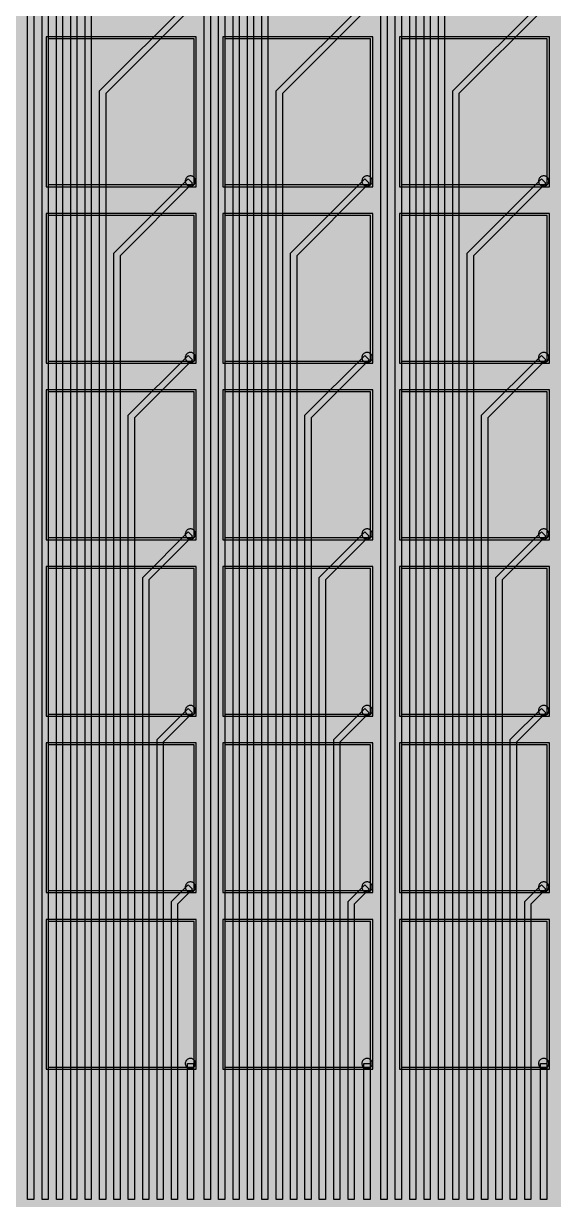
# Model space of a CAD drawing. Header units: metres. Extents: x -7220 to 10980, y -29667 to 1833.
# Drawn here: x 1279 to 1537, y 430 to 1003 of the extents above; entities that cross this region are included whole.
import ezdxf

# ---------------------------------------------------------------- set-up
doc = ezdxf.new("R2010")
doc.units = ezdxf.units.M
for name, color, linetype in [('Etching', 1, 'CONTINUOUS'), ('EtchingPad', 2, 'CONTINUOUS'), ('Metal1', 4, 'CONTINUOUS'), ('Metal2', 3, 'CONTINUOUS'), ('Polyimide', 7, 'CONTINUOUS')]:
    doc.layers.add(name, color=color, linetype=linetype)

msp = doc.modelspace()

# ---------------------------------------------------------------- hatches: boundary and pattern name
at = {"layer": 'Polyimide'}
msp.add_hatch(color=7, dxfattribs=at).paths.add_polyline_path([(4099.45, -13861.55), (4142.64, -14152.77), (4214.18, -14438.35), (4313.36, -14715.55), (4439.24, -14981.69), (4590.59, -15234.21), (4765.97, -15470.68), (4963.68, -15688.82), (5181.82, -15886.53), (5418.29, -16061.91), (5670.81, -16213.26), (5936.95, -16339.14), (6214.15, -16438.32), (6499.73, -16509.85), (6790.95, -16553.05), (7085, -16567.5), (9980.38, -16567.5), (10058.79, -16571.35), (10136.45, -16582.87), (10212.6, -16601.95), (10286.52, -16628.4), (10357.49, -16661.96), (10424.83, -16702.32), (10487.89, -16749.09), (10546.06, -16801.81), (10598.78, -16859.98), (10645.55, -16923.04), (10685.91, -16990.38), (10719.48, -17061.35), (10745.93, -17135.27), (10765, -17211.43), (10776.52, -17289.08), (10780.38, -17367.5), (10780.38, -21957.3), (10741.61, -22012.91), (10705.97, -22070.59), (10673.58, -22130.14), (10644.53, -22191.39), (10618.92, -22254.16), (10596.82, -22318.25), (10578.3, -22383.46), (10563.41, -22449.6), (10552.21, -22516.46), (10544.72, -22583.84), (10540.97, -22651.53), (10540.97, -22719.32), (10544.72, -22787.01), (10552.21, -22854.38), (10563.41, -22921.24), (10578.3, -22987.38), (10596.82, -23052.6), (10618.92, -23116.68), (10644.53, -23179.45), (10673.58, -23240.71), (10705.97, -23300.26), (10741.61, -23357.93), (10780.38, -23413.54), (10780.38, -28667.5), (10776.52, -28745.91), (10765, -28823.57), (10745.93, -28899.73), (10719.48, -28973.65), (10685.91, -29044.62), (10645.55, -29111.96), (10598.78, -29175.01), (10546.06, -29233.19), (10487.89, -29285.91), (10424.83, -29332.68), (10357.49, -29373.04), (10286.52, -29406.6), (10212.6, -29433.05), (10136.45, -29452.13), (10058.79, -29463.65), (9980.38, -29467.5), (-6219.63, -29467.5), (-6298.04, -29463.65), (-6375.7, -29452.13), (-6451.85, -29433.05), (-6525.77, -29406.6), (-6596.74, -29373.04), (-6664.08, -29332.68), (-6727.14, -29285.91), (-6785.31, -29233.19), (-6838.03, -29175.01), (-6884.8, -29111.96), (-6925.16, -29044.62), (-6958.73, -28973.65), (-6985.18, -28899.73), (-7004.25, -28823.57), (-7015.77, -28745.91), (-7019.63, -28667.5), (-7019.63, -23426.32), (-6979.36, -23370.07), (-6942.33, -23311.63), (-6908.66, -23251.2), (-6878.45, -23188.96), (-6851.81, -23125.12), (-6828.81, -23059.88), (-6809.53, -22993.44), (-6794.04, -22926.02), (-6782.37, -22857.83), (-6774.57, -22789.09), (-6770.67, -22720.02), (-6770.67, -22650.84), (-6774.57, -22581.77), (-6782.37, -22513.03), (-6794.04, -22444.84), (-6809.53, -22377.42), (-6828.81, -22310.98), (-6851.81, -22245.74), (-6878.45, -22181.89), (-6908.66, -22119.66), (-6942.33, -22059.22), (-6979.36, -22000.79), (-7019.63, -21944.54), (-7019.63, -17367.5), (-7015.77, -17289.08), (-7004.25, -17211.43), (-6985.18, -17135.27), (-6958.73, -17061.35), (-6925.16, -16990.38), (-6884.8, -16923.04), (-6838.03, -16859.98), (-6785.31, -16801.81), (-6727.14, -16749.09), (-6664.08, -16702.32), (-6596.74, -16661.96), (-6525.77, -16628.4), (-6451.85, -16601.95), (-6375.7, -16582.87), (-6298.04, -16571.35), (-6219.63, -16567.5), (-3314, -16567.5), (-3019.95, -16553.05), (-2728.73, -16509.85), (-2443.15, -16438.32), (-2165.95, -16339.14), (-1899.81, -16213.26), (-1647.29, -16061.91), (-1410.82, -15886.53), (-1192.68, -15688.82), (-994.97, -15470.68), (-819.59, -15234.21), (-668.24, -14981.69), (-542.36, -14715.55), (-443.18, -14438.35), (-371.64, -14152.77), (-328.45, -13861.55), (-314, -13567.5), (-314, -13373.48), (-317.45, -13328.11), (-327.72, -13283.78), (-344.58, -13241.52), (-367.63, -13202.3), (-396.35, -13167.01), (-430.08, -13136.47), (-468.03, -13111.38), (-509.35, -13092.32), (-509.35, -13092.32), (-578.18, -13061.27), (-642.2, -13021.24), (-700.26, -12972.96), (-751.3, -12917.31), (-794.39, -12855.3), (-828.74, -12788.06), (-853.73, -12716.8), (-868.91, -12642.84), (-874, -12567.5), (-868.91, -12492.16), (-853.73, -12418.19), (-828.74, -12346.94), (-794.39, -12279.7), (-751.3, -12217.69), (-700.26, -12162.04), (-642.2, -12113.76), (-578.18, -12073.73), (-509.35, -12042.68), (-509.35, -12042.68), (-468.03, -12023.62), (-430.08, -11998.53), (-396.35, -11967.99), (-367.63, -11932.7), (-344.58, -11893.47), (-327.72, -11851.21), (-317.45, -11806.89), (-314, -11761.52), (-314, -11074.31), (-317.45, -11028.94), (-327.72, -10984.62), (-344.58, -10942.36), (-367.63, -10903.13), (-396.35, -10867.84), (-430.08, -10837.3), (-468.03, -10812.21), (-509.35, -10793.16), (-509.35, -10793.16), (-578.18, -10762.1), (-642.2, -10722.07), (-700.26, -10673.8), (-751.3, -10618.15), (-794.39, -10556.13), (-828.74, -10488.89), (-853.73, -10417.64), (-868.91, -10343.67), (-874, -10268.33), (-868.91, -10192.99), (-853.73, -10119.03), (-828.74, -10047.77), (-794.39, -9980.53), (-751.3, -9918.52), (-700.26, -9862.87), (-642.2, -9814.59), (-578.18, -9774.56), (-509.35, -9743.51), (-509.35, -9743.51), (-468.03, -9724.45), (-430.08, -9699.36), (-396.35, -9668.82), (-367.63, -9633.53), (-344.58, -9594.31), (-327.72, -9552.05), (-317.45, -9507.72), (-314, -9462.35), (-314, -8775.14), (-317.45, -8729.78), (-327.72, -8685.45), (-344.58, -8643.19), (-367.63, -8603.96), (-396.35, -8568.68), (-430.08, -8538.14), (-468.03, -8513.05), (-509.35, -8493.99), (-509.35, -8493.99), (-578.18, -8462.94), (-642.2, -8422.91), (-700.26, -8374.63), (-751.3, -8318.98), (-794.39, -8256.97), (-828.74, -8189.73), (-853.73, -8118.47), (-868.91, -8044.5), (-874, -7969.17), (-868.91, -7893.83), (-853.73, -7819.86), (-828.74, -7748.61), (-794.39, -7681.36), (-751.3, -7619.35), (-700.26, -7563.7), (-642.2, -7515.42), (-578.18, -7475.4), (-509.35, -7444.34), (-509.35, -7444.34), (-468.03, -7425.28), (-430.08, -7400.2), (-396.35, -7369.66), (-367.63, -7334.37), (-344.58, -7295.14), (-327.72, -7252.88), (-317.45, -7208.56), (-314, -7163.19), (-314, -6475.98), (-317.45, -6430.61), (-327.72, -6386.29), (-344.58, -6344.02), (-367.63, -6304.8), (-396.35, -6269.51), (-430.08, -6238.97), (-468.03, -6213.88), (-509.35, -6194.82), (-509.35, -6194.82), (-578.18, -6163.77), (-642.2, -6123.74), (-700.26, -6075.46), (-751.3, -6019.81), (-794.39, -5957.8), (-828.74, -5890.56), (-853.73, -5819.31), (-868.91, -5745.34), (-874, -5670), (-868.91, -5594.66), (-853.73, -5520.69), (-828.74, -5449.44), (-794.39, -5382.2), (-751.3, -5320.19), (-700.26, -5264.54), (-642.2, -5216.26), (-578.18, -5176.23), (-509.35, -5145.18), (-509.35, -5145.18), (-468.03, -5126.12), (-430.08, -5101.03), (-396.35, -5070.49), (-367.63, -5035.2), (-344.58, -4995.98), (-327.72, -4953.71), (-317.45, -4909.39), (-314, -4864.02), (-314, 380), (-314, 1532.5), (-269, 1532.5), (-268.78, 1525.63), (-268.1, 1518.79), (-266.98, 1512.02), (-265.42, 1505.32), (-263.43, 1498.75), (-261.01, 1492.32), (-258.17, 1486.06), (-254.93, 1480), (-251.3, 1474.17), (-247.3, 1468.58), (-242.94, 1463.27), (-238.25, 1458.25), (-233.23, 1453.56), (-227.92, 1449.2), (-222.33, 1445.2), (-216.5, 1441.57), (-210.44, 1438.33), (-204.18, 1435.49), (-197.75, 1433.07), (-191.18, 1431.08), (-184.48, 1429.52), (-177.71, 1428.4), (-170.87, 1427.72), (-164, 1427.5), (-157.13, 1427.72), (-150.29, 1428.4), (-143.52, 1429.52), (-136.82, 1431.08), (-130.25, 1433.07), (-123.82, 1435.49), (-117.56, 1438.33), (-111.5, 1441.57), (-105.67, 1445.2), (-100.08, 1449.2), (-94.77, 1453.56), (-89.75, 1458.25), (-85.06, 1463.27), (-80.7, 1468.58), (-76.7, 1474.17), (-73.07, 1480), (-69.83, 1486.06), (-66.99, 1492.32), (-64.57, 1498.75), (-62.58, 1505.32), (-61.02, 1512.02), (-59.9, 1518.79), (-59.22, 1525.63), (-59, 1532.5), (1786, 1532.5), (3835, 1532.5), (3835.21, 1539.04), (3835.86, 1545.55), (3836.92, 1552.01), (3838.41, 1558.38), (3840.31, 1564.64), (3842.61, 1570.77), (3845.31, 1576.73), (3848.4, 1582.5), (3851.85, 1588.06), (3855.66, 1593.38), (3859.82, 1598.43), (3864.29, 1603.21), (3869.07, 1607.68), (3874.12, 1611.84), (3879.44, 1615.65), (3885, 1619.1), (3890.77, 1622.19), (3896.73, 1624.89), (3902.86, 1627.19), (3909.12, 1629.09), (3915.49, 1630.58), (3921.95, 1631.64), (3928.46, 1632.29), (3935, 1632.5), (3941.54, 1632.29), (3948.05, 1631.64), (3954.51, 1630.58), (3960.88, 1629.09), (3967.14, 1627.19), (3973.27, 1624.89), (3979.23, 1622.19), (3985, 1619.1), (3990.56, 1615.65), (3995.88, 1611.84), (4000.93, 1607.68), (4005.71, 1603.21), (4010.18, 1598.43), (4014.34, 1593.38), (4018.15, 1588.06), (4021.6, 1582.5), (4024.69, 1576.73), (4027.39, 1570.77), (4029.69, 1564.64), (4031.59, 1558.38), (4033.08, 1552.01), (4034.14, 1545.55), (4034.79, 1539.04), (4035, 1532.5), (4085, 1532.5), (4085, 380), (4085, 330), (4085, -4864.02), (4088.45, -4909.39), (4098.72, -4953.71), (4115.58, -4995.98), (4138.63, -5035.2), (4167.35, -5070.49), (4201.08, -5101.03), (4239.03, -5126.12), (4280.35, -5145.18), (4280.35, -5145.18), (4349.18, -5176.23), (4413.2, -5216.26), (4471.26, -5264.54), (4522.3, -5320.19), (4565.39, -5382.2), (4599.74, -5449.44), (4624.73, -5520.69), (4639.91, -5594.66), (4645, -5670), (4639.91, -5745.34), (4624.73, -5819.31), (4599.74, -5890.56), (4565.39, -5957.8), (4522.3, -6019.81), (4471.26, -6075.46), (4413.2, -6123.74), (4349.18, -6163.77), (4280.35, -6194.82), (4239.03, -6213.88), (4201.08, -6238.97), (4167.35, -6269.51), (4138.63, -6304.8), (4115.58, -6344.02), (4098.72, -6386.29), (4088.45, -6430.61), (4085, -6475.98), (4085, -13567.5), (4099.45, -13861.55)])

# ---------------------------------------------------------------- linework, layer by layer
at = {"layer": 'Etching'}
for points in [[(1357.75, 926.25), (1357.77, 925.92), (1357.84, 925.6), (1357.94, 925.29), (1358.08, 925), (1358.27, 924.73), (1358.48, 924.48), (1358.73, 924.27), (1359, 924.08), (1359.29, 923.94), (1359.6, 923.84), (1359.92, 923.77), (1360.25, 923.75), (1360.58, 923.77), (1360.9, 923.84), (1361.21, 923.94), (1361.5, 924.08), (1361.77, 924.27), (1362.02, 924.48), (1362.23, 924.73), (1362.42, 925), (1362.56, 925.29), (1362.66, 925.6), (1362.73, 925.92), (1362.75, 926.25), (1362.73, 926.58), (1362.66, 926.9), (1362.56, 927.21), (1362.42, 927.5), (1362.23, 927.77), (1362.02, 928.02), (1361.77, 928.23), (1361.5, 928.42), (1361.21, 928.56), (1360.9, 928.66), (1360.58, 928.73), (1360.25, 928.75), (1359.92, 928.73), (1359.6, 928.66), (1359.29, 928.56), (1359, 928.42), (1358.73, 928.23), (1358.48, 928.02), (1358.27, 927.77), (1358.08, 927.5), (1357.94, 927.21), (1357.84, 926.9), (1357.77, 926.58), (1357.75, 926.25)], [(1443.75, 926.25), (1443.77, 925.92), (1443.84, 925.6), (1443.94, 925.29), (1444.08, 925), (1444.27, 924.73), (1444.48, 924.48), (1444.73, 924.27), (1445, 924.08), (1445.29, 923.94), (1445.6, 923.84), (1445.92, 923.77), (1446.25, 923.75), (1446.58, 923.77), (1446.9, 923.84), (1447.21, 923.94), (1447.5, 924.08), (1447.77, 924.27), (1448.02, 924.48), (1448.23, 924.73), (1448.42, 925), (1448.56, 925.29), (1448.66, 925.6), (1448.73, 925.92), (1448.75, 926.25), (1448.73, 926.58), (1448.66, 926.9), (1448.56, 927.21), (1448.42, 927.5), (1448.23, 927.77), (1448.02, 928.02), (1447.77, 928.23), (1447.5, 928.42), (1447.21, 928.56), (1446.9, 928.66), (1446.58, 928.73), (1446.25, 928.75), (1445.92, 928.73), (1445.6, 928.66), (1445.29, 928.56), (1445, 928.42), (1444.73, 928.23), (1444.48, 928.02), (1444.27, 927.77), (1444.08, 927.5), (1443.94, 927.21), (1443.84, 926.9), (1443.77, 926.58), (1443.75, 926.25)], [(1529.75, 926.25), (1529.77, 925.92), (1529.84, 925.6), (1529.94, 925.29), (1530.08, 925), (1530.27, 924.73), (1530.48, 924.48), (1530.73, 924.27), (1531, 924.08), (1531.29, 923.94), (1531.6, 923.84), (1531.92, 923.77), (1532.25, 923.75), (1532.58, 923.77), (1532.9, 923.84), (1533.21, 923.94), (1533.5, 924.08), (1533.77, 924.27), (1534.02, 924.48), (1534.23, 924.73), (1534.42, 925), (1534.56, 925.29), (1534.66, 925.6), (1534.73, 925.92), (1534.75, 926.25), (1534.73, 926.58), (1534.66, 926.9), (1534.56, 927.21), (1534.42, 927.5), (1534.23, 927.77), (1534.02, 928.02), (1533.77, 928.23), (1533.5, 928.42), (1533.21, 928.56), (1532.9, 928.66), (1532.58, 928.73), (1532.25, 928.75), (1531.92, 928.73), (1531.6, 928.66), (1531.29, 928.56), (1531, 928.42), (1530.73, 928.23), (1530.48, 928.02), (1530.27, 927.77), (1530.08, 927.5), (1529.94, 927.21), (1529.84, 926.9), (1529.77, 926.58), (1529.75, 926.25)], [(1357.75, 840.25), (1357.77, 839.92), (1357.84, 839.6), (1357.94, 839.29), (1358.08, 839), (1358.27, 838.73), (1358.48, 838.48), (1358.73, 838.27), (1359, 838.08), (1359.29, 837.94), (1359.6, 837.84), (1359.92, 837.77), (1360.25, 837.75), (1360.58, 837.77), (1360.9, 837.84), (1361.21, 837.94), (1361.5, 838.08), (1361.77, 838.27), (1362.02, 838.48), (1362.23, 838.73), (1362.42, 839), (1362.56, 839.29), (1362.66, 839.6), (1362.73, 839.92), (1362.75, 840.25), (1362.73, 840.58), (1362.66, 840.9), (1362.56, 841.21), (1362.42, 841.5), (1362.23, 841.77), (1362.02, 842.02), (1361.77, 842.23), (1361.5, 842.42), (1361.21, 842.56), (1360.9, 842.66), (1360.58, 842.73), (1360.25, 842.75), (1359.92, 842.73), (1359.6, 842.66), (1359.29, 842.56), (1359, 842.42), (1358.73, 842.23), (1358.48, 842.02), (1358.27, 841.77), (1358.08, 841.5), (1357.94, 841.21), (1357.84, 840.9), (1357.77, 840.58), (1357.75, 840.25)], [(1443.75, 840.25), (1443.77, 839.92), (1443.84, 839.6), (1443.94, 839.29), (1444.08, 839), (1444.27, 838.73), (1444.48, 838.48), (1444.73, 838.27), (1445, 838.08), (1445.29, 837.94), (1445.6, 837.84), (1445.92, 837.77), (1446.25, 837.75), (1446.58, 837.77), (1446.9, 837.84), (1447.21, 837.94), (1447.5, 838.08), (1447.77, 838.27), (1448.02, 838.48), (1448.23, 838.73), (1448.42, 839), (1448.56, 839.29), (1448.66, 839.6), (1448.73, 839.92), (1448.75, 840.25), (1448.73, 840.58), (1448.66, 840.9), (1448.56, 841.21), (1448.42, 841.5), (1448.23, 841.77), (1448.02, 842.02), (1447.77, 842.23), (1447.5, 842.42), (1447.21, 842.56), (1446.9, 842.66), (1446.58, 842.73), (1446.25, 842.75), (1445.92, 842.73), (1445.6, 842.66), (1445.29, 842.56), (1445, 842.42), (1444.73, 842.23), (1444.48, 842.02), (1444.27, 841.77), (1444.08, 841.5), (1443.94, 841.21), (1443.84, 840.9), (1443.77, 840.58), (1443.75, 840.25)], [(1529.75, 840.25), (1529.77, 839.92), (1529.84, 839.6), (1529.94, 839.29), (1530.08, 839), (1530.27, 838.73), (1530.48, 838.48), (1530.73, 838.27), (1531, 838.08), (1531.29, 837.94), (1531.6, 837.84), (1531.92, 837.77), (1532.25, 837.75), (1532.58, 837.77), (1532.9, 837.84), (1533.21, 837.94), (1533.5, 838.08), (1533.77, 838.27), (1534.02, 838.48), (1534.23, 838.73), (1534.42, 839), (1534.56, 839.29), (1534.66, 839.6), (1534.73, 839.92), (1534.75, 840.25), (1534.73, 840.58), (1534.66, 840.9), (1534.56, 841.21), (1534.42, 841.5), (1534.23, 841.77), (1534.02, 842.02), (1533.77, 842.23), (1533.5, 842.42), (1533.21, 842.56), (1532.9, 842.66), (1532.58, 842.73), (1532.25, 842.75), (1531.92, 842.73), (1531.6, 842.66), (1531.29, 842.56), (1531, 842.42), (1530.73, 842.23), (1530.48, 842.02), (1530.27, 841.77), (1530.08, 841.5), (1529.94, 841.21), (1529.84, 840.9), (1529.77, 840.58), (1529.75, 840.25)], [(1357.75, 754.25), (1357.77, 753.92), (1357.84, 753.6), (1357.94, 753.29), (1358.08, 753), (1358.27, 752.73), (1358.48, 752.48), (1358.73, 752.27), (1359, 752.08), (1359.29, 751.94), (1359.6, 751.84), (1359.92, 751.77), (1360.25, 751.75), (1360.58, 751.77), (1360.9, 751.84), (1361.21, 751.94), (1361.5, 752.08), (1361.77, 752.27), (1362.02, 752.48), (1362.23, 752.73), (1362.42, 753), (1362.56, 753.29), (1362.66, 753.6), (1362.73, 753.92), (1362.75, 754.25), (1362.73, 754.58), (1362.66, 754.9), (1362.56, 755.21), (1362.42, 755.5), (1362.23, 755.77), (1362.02, 756.02), (1361.77, 756.23), (1361.5, 756.42), (1361.21, 756.56), (1360.9, 756.66), (1360.58, 756.73), (1360.25, 756.75), (1359.92, 756.73), (1359.6, 756.66), (1359.29, 756.56), (1359, 756.42), (1358.73, 756.23), (1358.48, 756.02), (1358.27, 755.77), (1358.08, 755.5), (1357.94, 755.21), (1357.84, 754.9), (1357.77, 754.58), (1357.75, 754.25)], [(1443.75, 754.25), (1443.77, 753.92), (1443.84, 753.6), (1443.94, 753.29), (1444.08, 753), (1444.27, 752.73), (1444.48, 752.48), (1444.73, 752.27), (1445, 752.08), (1445.29, 751.94), (1445.6, 751.84), (1445.92, 751.77), (1446.25, 751.75), (1446.58, 751.77), (1446.9, 751.84), (1447.21, 751.94), (1447.5, 752.08), (1447.77, 752.27), (1448.02, 752.48), (1448.23, 752.73), (1448.42, 753), (1448.56, 753.29), (1448.66, 753.6), (1448.73, 753.92), (1448.75, 754.25), (1448.73, 754.58), (1448.66, 754.9), (1448.56, 755.21), (1448.42, 755.5), (1448.23, 755.77), (1448.02, 756.02), (1447.77, 756.23), (1447.5, 756.42), (1447.21, 756.56), (1446.9, 756.66), (1446.58, 756.73), (1446.25, 756.75), (1445.92, 756.73), (1445.6, 756.66), (1445.29, 756.56), (1445, 756.42), (1444.73, 756.23), (1444.48, 756.02), (1444.27, 755.77), (1444.08, 755.5), (1443.94, 755.21), (1443.84, 754.9), (1443.77, 754.58), (1443.75, 754.25)], [(1529.75, 754.25), (1529.77, 753.92), (1529.84, 753.6), (1529.94, 753.29), (1530.08, 753), (1530.27, 752.73), (1530.48, 752.48), (1530.73, 752.27), (1531, 752.08), (1531.29, 751.94), (1531.6, 751.84), (1531.92, 751.77), (1532.25, 751.75), (1532.58, 751.77), (1532.9, 751.84), (1533.21, 751.94), (1533.5, 752.08), (1533.77, 752.27), (1534.02, 752.48), (1534.23, 752.73), (1534.42, 753), (1534.56, 753.29), (1534.66, 753.6), (1534.73, 753.92), (1534.75, 754.25), (1534.73, 754.58), (1534.66, 754.9), (1534.56, 755.21), (1534.42, 755.5), (1534.23, 755.77), (1534.02, 756.02), (1533.77, 756.23), (1533.5, 756.42), (1533.21, 756.56), (1532.9, 756.66), (1532.58, 756.73), (1532.25, 756.75), (1531.92, 756.73), (1531.6, 756.66), (1531.29, 756.56), (1531, 756.42), (1530.73, 756.23), (1530.48, 756.02), (1530.27, 755.77), (1530.08, 755.5), (1529.94, 755.21), (1529.84, 754.9), (1529.77, 754.58), (1529.75, 754.25)], [(1357.75, 668.25), (1357.77, 667.92), (1357.84, 667.6), (1357.94, 667.29), (1358.08, 667), (1358.27, 666.73), (1358.48, 666.48), (1358.73, 666.27), (1359, 666.08), (1359.29, 665.94), (1359.6, 665.84), (1359.92, 665.77), (1360.25, 665.75), (1360.58, 665.77), (1360.9, 665.84), (1361.21, 665.94), (1361.5, 666.08), (1361.77, 666.27), (1362.02, 666.48), (1362.23, 666.73), (1362.42, 667), (1362.56, 667.29), (1362.66, 667.6), (1362.73, 667.92), (1362.75, 668.25), (1362.73, 668.58), (1362.66, 668.9), (1362.56, 669.21), (1362.42, 669.5), (1362.23, 669.77), (1362.02, 670.02), (1361.77, 670.23), (1361.5, 670.42), (1361.21, 670.56), (1360.9, 670.66), (1360.58, 670.73), (1360.25, 670.75), (1359.92, 670.73), (1359.6, 670.66), (1359.29, 670.56), (1359, 670.42), (1358.73, 670.23), (1358.48, 670.02), (1358.27, 669.77), (1358.08, 669.5), (1357.94, 669.21), (1357.84, 668.9), (1357.77, 668.58), (1357.75, 668.25)], [(1443.75, 668.25), (1443.77, 667.92), (1443.84, 667.6), (1443.94, 667.29), (1444.08, 667), (1444.27, 666.73), (1444.48, 666.48), (1444.73, 666.27), (1445, 666.08), (1445.29, 665.94), (1445.6, 665.84), (1445.92, 665.77), (1446.25, 665.75), (1446.58, 665.77), (1446.9, 665.84), (1447.21, 665.94), (1447.5, 666.08), (1447.77, 666.27), (1448.02, 666.48), (1448.23, 666.73), (1448.42, 667), (1448.56, 667.29), (1448.66, 667.6), (1448.73, 667.92), (1448.75, 668.25), (1448.73, 668.58), (1448.66, 668.9), (1448.56, 669.21), (1448.42, 669.5), (1448.23, 669.77), (1448.02, 670.02), (1447.77, 670.23), (1447.5, 670.42), (1447.21, 670.56), (1446.9, 670.66), (1446.58, 670.73), (1446.25, 670.75), (1445.92, 670.73), (1445.6, 670.66), (1445.29, 670.56), (1445, 670.42), (1444.73, 670.23), (1444.48, 670.02), (1444.27, 669.77), (1444.08, 669.5), (1443.94, 669.21), (1443.84, 668.9), (1443.77, 668.58), (1443.75, 668.25)], [(1529.75, 668.25), (1529.77, 667.92), (1529.84, 667.6), (1529.94, 667.29), (1530.08, 667), (1530.27, 666.73), (1530.48, 666.48), (1530.73, 666.27), (1531, 666.08), (1531.29, 665.94), (1531.6, 665.84), (1531.92, 665.77), (1532.25, 665.75), (1532.58, 665.77), (1532.9, 665.84), (1533.21, 665.94), (1533.5, 666.08), (1533.77, 666.27), (1534.02, 666.48), (1534.23, 666.73), (1534.42, 667), (1534.56, 667.29), (1534.66, 667.6), (1534.73, 667.92), (1534.75, 668.25), (1534.73, 668.58), (1534.66, 668.9), (1534.56, 669.21), (1534.42, 669.5), (1534.23, 669.77), (1534.02, 670.02), (1533.77, 670.23), (1533.5, 670.42), (1533.21, 670.56), (1532.9, 670.66), (1532.58, 670.73), (1532.25, 670.75), (1531.92, 670.73), (1531.6, 670.66), (1531.29, 670.56), (1531, 670.42), (1530.73, 670.23), (1530.48, 670.02), (1530.27, 669.77), (1530.08, 669.5), (1529.94, 669.21), (1529.84, 668.9), (1529.77, 668.58), (1529.75, 668.25)], [(1357.75, 582.25), (1357.77, 581.92), (1357.84, 581.6), (1357.94, 581.29), (1358.08, 581), (1358.27, 580.73), (1358.48, 580.48), (1358.73, 580.27), (1359, 580.08), (1359.29, 579.94), (1359.6, 579.84), (1359.92, 579.77), (1360.25, 579.75), (1360.58, 579.77), (1360.9, 579.84), (1361.21, 579.94), (1361.5, 580.08), (1361.77, 580.27), (1362.02, 580.48), (1362.23, 580.73), (1362.42, 581), (1362.56, 581.29), (1362.66, 581.6), (1362.73, 581.92), (1362.75, 582.25), (1362.73, 582.58), (1362.66, 582.9), (1362.56, 583.21), (1362.42, 583.5), (1362.23, 583.77), (1362.02, 584.02), (1361.77, 584.23), (1361.5, 584.42), (1361.21, 584.56), (1360.9, 584.66), (1360.58, 584.73), (1360.25, 584.75), (1359.92, 584.73), (1359.6, 584.66), (1359.29, 584.56), (1359, 584.42), (1358.73, 584.23), (1358.48, 584.02), (1358.27, 583.77), (1358.08, 583.5), (1357.94, 583.21), (1357.84, 582.9), (1357.77, 582.58), (1357.75, 582.25)], [(1443.75, 582.25), (1443.77, 581.92), (1443.84, 581.6), (1443.94, 581.29), (1444.08, 581), (1444.27, 580.73), (1444.48, 580.48), (1444.73, 580.27), (1445, 580.08), (1445.29, 579.94), (1445.6, 579.84), (1445.92, 579.77), (1446.25, 579.75), (1446.58, 579.77), (1446.9, 579.84), (1447.21, 579.94), (1447.5, 580.08), (1447.77, 580.27), (1448.02, 580.48), (1448.23, 580.73), (1448.42, 581), (1448.56, 581.29), (1448.66, 581.6), (1448.73, 581.92), (1448.75, 582.25), (1448.73, 582.58), (1448.66, 582.9), (1448.56, 583.21), (1448.42, 583.5), (1448.23, 583.77), (1448.02, 584.02), (1447.77, 584.23), (1447.5, 584.42), (1447.21, 584.56), (1446.9, 584.66), (1446.58, 584.73), (1446.25, 584.75), (1445.92, 584.73), (1445.6, 584.66), (1445.29, 584.56), (1445, 584.42), (1444.73, 584.23), (1444.48, 584.02), (1444.27, 583.77), (1444.08, 583.5), (1443.94, 583.21), (1443.84, 582.9), (1443.77, 582.58), (1443.75, 582.25)], [(1529.75, 582.25), (1529.77, 581.92), (1529.84, 581.6), (1529.94, 581.29), (1530.08, 581), (1530.27, 580.73), (1530.48, 580.48), (1530.73, 580.27), (1531, 580.08), (1531.29, 579.94), (1531.6, 579.84), (1531.92, 579.77), (1532.25, 579.75), (1532.58, 579.77), (1532.9, 579.84), (1533.21, 579.94), (1533.5, 580.08), (1533.77, 580.27), (1534.02, 580.48), (1534.23, 580.73), (1534.42, 581), (1534.56, 581.29), (1534.66, 581.6), (1534.73, 581.92), (1534.75, 582.25), (1534.73, 582.58), (1534.66, 582.9), (1534.56, 583.21), (1534.42, 583.5), (1534.23, 583.77), (1534.02, 584.02), (1533.77, 584.23), (1533.5, 584.42), (1533.21, 584.56), (1532.9, 584.66), (1532.58, 584.73), (1532.25, 584.75), (1531.92, 584.73), (1531.6, 584.66), (1531.29, 584.56), (1531, 584.42), (1530.73, 584.23), (1530.48, 584.02), (1530.27, 583.77), (1530.08, 583.5), (1529.94, 583.21), (1529.84, 582.9), (1529.77, 582.58), (1529.75, 582.25)], [(1357.75, 496.25), (1357.77, 495.92), (1357.84, 495.6), (1357.94, 495.29), (1358.08, 495), (1358.27, 494.73), (1358.48, 494.48), (1358.73, 494.27), (1359, 494.08), (1359.29, 493.94), (1359.6, 493.84), (1359.92, 493.77), (1360.25, 493.75), (1360.58, 493.77), (1360.9, 493.84), (1361.21, 493.94), (1361.5, 494.08), (1361.77, 494.27), (1362.02, 494.48), (1362.23, 494.73), (1362.42, 495), (1362.56, 495.29), (1362.66, 495.6), (1362.73, 495.92), (1362.75, 496.25), (1362.73, 496.58), (1362.66, 496.9), (1362.56, 497.21), (1362.42, 497.5), (1362.23, 497.77), (1362.02, 498.02), (1361.77, 498.23), (1361.5, 498.42), (1361.21, 498.56), (1360.9, 498.66), (1360.58, 498.73), (1360.25, 498.75), (1359.92, 498.73), (1359.6, 498.66), (1359.29, 498.56), (1359, 498.42), (1358.73, 498.23), (1358.48, 498.02), (1358.27, 497.77), (1358.08, 497.5), (1357.94, 497.21), (1357.84, 496.9), (1357.77, 496.58), (1357.75, 496.25)], [(1443.75, 496.25), (1443.77, 495.92), (1443.84, 495.6), (1443.94, 495.29), (1444.08, 495), (1444.27, 494.73), (1444.48, 494.48), (1444.73, 494.27), (1445, 494.08), (1445.29, 493.94), (1445.6, 493.84), (1445.92, 493.77), (1446.25, 493.75), (1446.58, 493.77), (1446.9, 493.84), (1447.21, 493.94), (1447.5, 494.08), (1447.77, 494.27), (1448.02, 494.48), (1448.23, 494.73), (1448.42, 495), (1448.56, 495.29), (1448.66, 495.6), (1448.73, 495.92), (1448.75, 496.25), (1448.73, 496.58), (1448.66, 496.9), (1448.56, 497.21), (1448.42, 497.5), (1448.23, 497.77), (1448.02, 498.02), (1447.77, 498.23), (1447.5, 498.42), (1447.21, 498.56), (1446.9, 498.66), (1446.58, 498.73), (1446.25, 498.75), (1445.92, 498.73), (1445.6, 498.66), (1445.29, 498.56), (1445, 498.42), (1444.73, 498.23), (1444.48, 498.02), (1444.27, 497.77), (1444.08, 497.5), (1443.94, 497.21), (1443.84, 496.9), (1443.77, 496.58), (1443.75, 496.25)], [(1529.75, 496.25), (1529.77, 495.92), (1529.84, 495.6), (1529.94, 495.29), (1530.08, 495), (1530.27, 494.73), (1530.48, 494.48), (1530.73, 494.27), (1531, 494.08), (1531.29, 493.94), (1531.6, 493.84), (1531.92, 493.77), (1532.25, 493.75), (1532.58, 493.77), (1532.9, 493.84), (1533.21, 493.94), (1533.5, 494.08), (1533.77, 494.27), (1534.02, 494.48), (1534.23, 494.73), (1534.42, 495), (1534.56, 495.29), (1534.66, 495.6), (1534.73, 495.92), (1534.75, 496.25), (1534.73, 496.58), (1534.66, 496.9), (1534.56, 497.21), (1534.42, 497.5), (1534.23, 497.77), (1534.02, 498.02), (1533.77, 498.23), (1533.5, 498.42), (1533.21, 498.56), (1532.9, 498.66), (1532.58, 498.73), (1532.25, 498.75), (1531.92, 498.73), (1531.6, 498.66), (1531.29, 498.56), (1531, 498.42), (1530.73, 498.23), (1530.48, 498.02), (1530.27, 497.77), (1530.08, 497.5), (1529.94, 497.21), (1529.84, 496.9), (1529.77, 496.58), (1529.75, 496.25)]]:
    msp.add_lwpolyline(points, close=True, dxfattribs=at)
at = {"layer": 'EtchingPad'}
for points in [[(1362, 995.5), (1291, 995.5), (1291, 924.5), (1362, 924.5), (1362, 995.5)], [(1448, 995.5), (1377, 995.5), (1377, 924.5), (1448, 924.5), (1448, 995.5)], [(1534, 995.5), (1463, 995.5), (1463, 924.5), (1534, 924.5), (1534, 995.5)], [(1362, 909.5), (1291, 909.5), (1291, 838.5), (1362, 838.5), (1362, 909.5)], [(1448, 909.5), (1377, 909.5), (1377, 838.5), (1448, 838.5), (1448, 909.5)], [(1534, 909.5), (1463, 909.5), (1463, 838.5), (1534, 838.5), (1534, 909.5)], [(1362, 823.5), (1291, 823.5), (1291, 752.5), (1362, 752.5), (1362, 823.5)], [(1448, 823.5), (1377, 823.5), (1377, 752.5), (1448, 752.5), (1448, 823.5)], [(1534, 823.5), (1463, 823.5), (1463, 752.5), (1534, 752.5), (1534, 823.5)], [(1362, 737.5), (1291, 737.5), (1291, 666.5), (1362, 666.5), (1362, 737.5)], [(1448, 737.5), (1377, 737.5), (1377, 666.5), (1448, 666.5), (1448, 737.5)], [(1534, 737.5), (1463, 737.5), (1463, 666.5), (1534, 666.5), (1534, 737.5)], [(1362, 651.5), (1291, 651.5), (1291, 580.5), (1362, 580.5), (1362, 651.5)], [(1448, 651.5), (1377, 651.5), (1377, 580.5), (1448, 580.5), (1448, 651.5)], [(1534, 651.5), (1463, 651.5), (1463, 580.5), (1534, 580.5), (1534, 651.5)], [(1362, 565.5), (1291, 565.5), (1291, 494.5), (1362, 494.5), (1362, 565.5)], [(1448, 565.5), (1377, 565.5), (1377, 494.5), (1448, 494.5), (1448, 565.5)], [(1534, 565.5), (1463, 565.5), (1463, 494.5), (1534, 494.5), (1534, 565.5)]]:
    msp.add_lwpolyline(points, close=True, dxfattribs=at)
at = {"layer": 'Metal1'}
for points in [[(1281, 430), (1281, 1365.12), (1359.19, 1443.31), (1361.31, 1441.19), (1284, 1363.88), (1284, 430)], [(1367, 430), (1367, 1365.12), (1445.19, 1443.31), (1447.31, 1441.19), (1370, 1363.88), (1370, 430)], [(1453, 430), (1453, 1365.12), (1531.19, 1443.31), (1533.31, 1441.19), (1456, 1363.88), (1456, 430)], [(1288, 430), (1288, 1286.12), (1359.19, 1357.31), (1361.31, 1355.19), (1291, 1284.88), (1291, 430)], [(1374, 430), (1374, 1286.12), (1445.19, 1357.31), (1447.31, 1355.19), (1377, 1284.88), (1377, 430)], [(1460, 430), (1460, 1286.12), (1531.19, 1357.31), (1533.31, 1355.19), (1463, 1284.88), (1463, 430)], [(1295, 430), (1295, 1207.12), (1359.19, 1271.31), (1361.31, 1269.19), (1298, 1205.88), (1298, 430)], [(1381, 430), (1381, 1207.12), (1445.19, 1271.31), (1447.31, 1269.19), (1384, 1205.88), (1384, 430)], [(1467, 430), (1467, 1207.12), (1531.19, 1271.31), (1533.31, 1269.19), (1470, 1205.88), (1470, 430)], [(1302, 430), (1302, 1128.12), (1359.19, 1185.31), (1361.31, 1183.19), (1305, 1126.88), (1305, 430)], [(1388, 430), (1388, 1128.12), (1445.19, 1185.31), (1447.31, 1183.19), (1391, 1126.88), (1391, 430)], [(1474, 430), (1474, 1128.12), (1531.19, 1185.31), (1533.31, 1183.19), (1477, 1126.88), (1477, 430)], [(1309, 430), (1309, 1049.12), (1359.19, 1099.31), (1361.31, 1097.19), (1312, 1047.88), (1312, 430)], [(1395, 430), (1395, 1049.12), (1445.19, 1099.31), (1447.31, 1097.19), (1398, 1047.88), (1398, 430)], [(1481, 430), (1481, 1049.12), (1531.19, 1099.31), (1533.31, 1097.19), (1484, 1047.88), (1484, 430)], [(1316, 430), (1316, 970.12), (1359.19, 1013.31), (1361.31, 1011.19), (1319, 968.88), (1319, 430)], [(1402, 430), (1402, 970.12), (1445.19, 1013.31), (1447.31, 1011.19), (1405, 968.88), (1405, 430)], [(1488, 430), (1488, 970.12), (1531.19, 1013.31), (1533.31, 1011.19), (1491, 968.88), (1491, 430)], [(1323, 430), (1323, 891.12), (1359.19, 927.31), (1361.31, 925.19), (1326, 889.88), (1326, 430)], [(1409, 430), (1409, 891.12), (1445.19, 927.31), (1447.31, 925.19), (1412, 889.88), (1412, 430)], [(1495, 430), (1495, 891.12), (1531.19, 927.31), (1533.31, 925.19), (1498, 889.88), (1498, 430)], [(1330, 430), (1330, 812.12), (1359.19, 841.31), (1361.31, 839.19), (1333, 810.88), (1333, 430)], [(1416, 430), (1416, 812.12), (1445.19, 841.31), (1447.31, 839.19), (1419, 810.88), (1419, 430)], [(1502, 430), (1502, 812.12), (1531.19, 841.31), (1533.31, 839.19), (1505, 810.88), (1505, 430)], [(1337, 430), (1337, 733.12), (1359.19, 755.31), (1361.31, 753.19), (1340, 731.88), (1340, 430)], [(1423, 430), (1423, 733.12), (1445.19, 755.31), (1447.31, 753.19), (1426, 731.88), (1426, 430)], [(1509, 430), (1509, 733.12), (1531.19, 755.31), (1533.31, 753.19), (1512, 731.88), (1512, 430)], [(1344, 430), (1344, 654.12), (1359.19, 669.31), (1361.31, 667.19), (1347, 652.88), (1347, 430)], [(1430, 430), (1430, 654.12), (1445.19, 669.31), (1447.31, 667.19), (1433, 652.88), (1433, 430)], [(1516, 430), (1516, 654.12), (1531.19, 669.31), (1533.31, 667.19), (1519, 652.88), (1519, 430)], [(1351, 430), (1351, 575.12), (1359.19, 583.31), (1361.31, 581.19), (1354, 573.88), (1354, 430)], [(1437, 430), (1437, 575.12), (1445.19, 583.31), (1447.31, 581.19), (1440, 573.88), (1440, 430)], [(1523, 430), (1523, 575.12), (1531.19, 583.31), (1533.31, 581.19), (1526, 573.88), (1526, 430)], [(1358.75, 430), (1358.75, 496.25), (1361.75, 496.25), (1361.75, 430)], [(1444.75, 430), (1444.75, 496.25), (1447.75, 496.25), (1447.75, 430)], [(1530.75, 430), (1530.75, 496.25), (1533.75, 496.25), (1533.75, 430)]]:
    msp.add_lwpolyline(points, close=True, dxfattribs=at)
at = {"layer": 'Metal2'}
for points in [[(1363, 996.5), (1290, 996.5), (1290, 923.5), (1363, 923.5), (1363, 996.5)], [(1449, 996.5), (1376, 996.5), (1376, 923.5), (1449, 923.5), (1449, 996.5)], [(1535, 996.5), (1462, 996.5), (1462, 923.5), (1535, 923.5), (1535, 996.5)], [(1363, 910.5), (1290, 910.5), (1290, 837.5), (1363, 837.5), (1363, 910.5)], [(1449, 910.5), (1376, 910.5), (1376, 837.5), (1449, 837.5), (1449, 910.5)], [(1535, 910.5), (1462, 910.5), (1462, 837.5), (1535, 837.5), (1535, 910.5)], [(1363, 824.5), (1290, 824.5), (1290, 751.5), (1363, 751.5), (1363, 824.5)], [(1449, 824.5), (1376, 824.5), (1376, 751.5), (1449, 751.5), (1449, 824.5)], [(1535, 824.5), (1462, 824.5), (1462, 751.5), (1535, 751.5), (1535, 824.5)], [(1363, 738.5), (1290, 738.5), (1290, 665.5), (1363, 665.5), (1363, 738.5)], [(1449, 738.5), (1376, 738.5), (1376, 665.5), (1449, 665.5), (1449, 738.5)], [(1535, 738.5), (1462, 738.5), (1462, 665.5), (1535, 665.5), (1535, 738.5)], [(1363, 652.5), (1290, 652.5), (1290, 579.5), (1363, 579.5), (1363, 652.5)], [(1449, 652.5), (1376, 652.5), (1376, 579.5), (1449, 579.5), (1449, 652.5)], [(1535, 652.5), (1462, 652.5), (1462, 579.5), (1535, 579.5), (1535, 652.5)], [(1363, 566.5), (1290, 566.5), (1290, 493.5), (1363, 493.5), (1363, 566.5)], [(1449, 566.5), (1376, 566.5), (1376, 493.5), (1449, 493.5), (1449, 566.5)], [(1535, 566.5), (1462, 566.5), (1462, 493.5), (1535, 493.5), (1535, 566.5)]]:
    msp.add_lwpolyline(points, close=True, dxfattribs=at)

doc.saveas('drawing.dxf')
